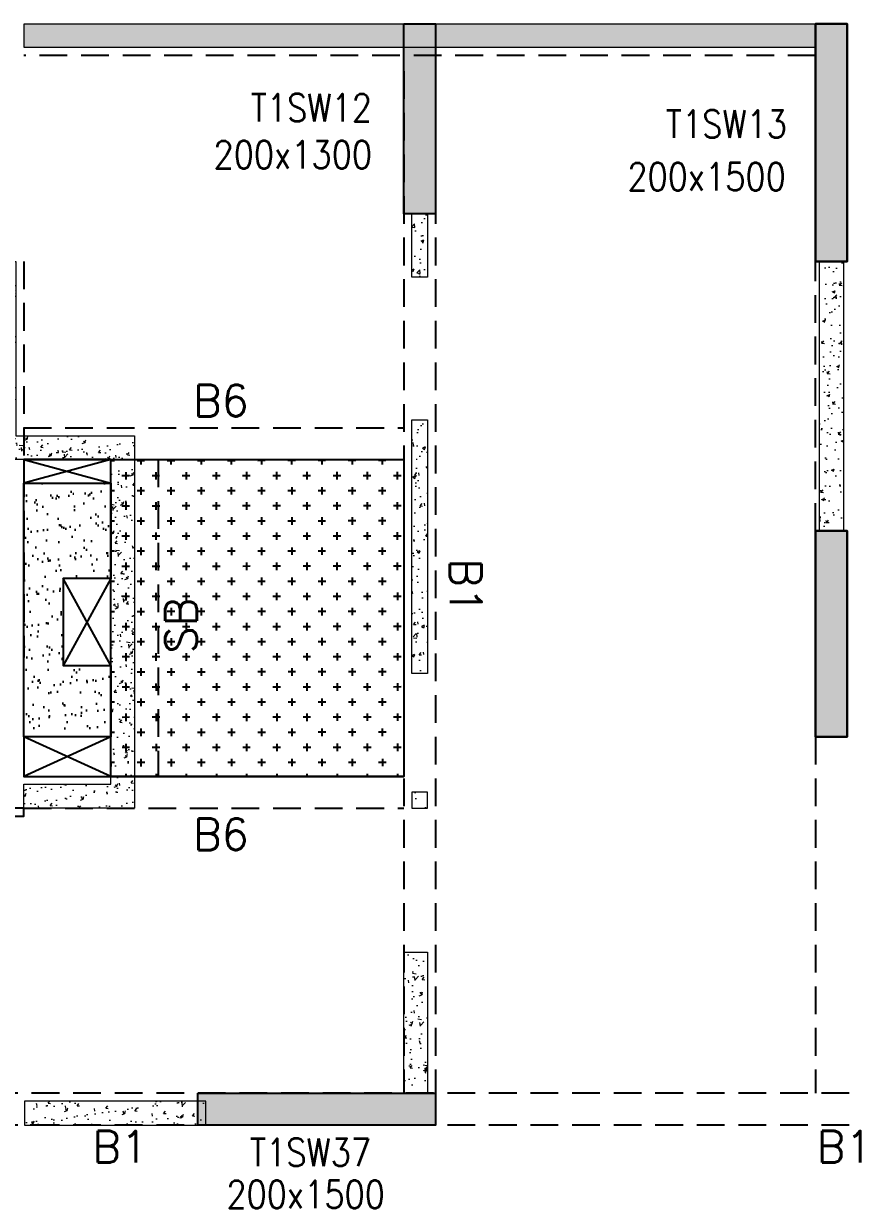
# Model space of a CAD drawing. Header units: millimetres. Extents: x 1078357 to 2594950, y -4969473 to -4636555.
# Drawn here: x 1381976 to 1387176, y -4664285 to -4656810 of the extents above; entities that cross this region are included whole.
import ezdxf

# ---------------------------------------------------------------- set-up
doc = ezdxf.new("R2010")
doc.units = ezdxf.units.MM
doc.linetypes.add('CONTINOUS', pattern=[0])
doc.linetypes.add('HIDDEN', pattern=[0.375, 0.25, -0.125])
for name, color, linetype, lineweight in [('A-_ANOTDIMA_D-', 6, 'Continuous', 13), ('COL. NO.', 30, 'Continuous', 25), ('COL. SIZE', 7, 'Continuous', 25), ('HATCH', 8, 'Continuous', 30), ('S-NON STR RCC WALL', 8, 'Continuous', 0)]:
    doc.layers.add(name, color=color, linetype=linetype, lineweight=lineweight)
for name, color, linetype in [('B-200x325', 201, 'HIDDEN'), ('B-200x650', 241, 'HIDDEN'), ('B-300xSLAB THK.', 151, 'Continuous'), ('BK1-200x650', 241, 'HIDDEN'), ('DROP SLAB', 8, 'Continuous'), ('S-COLUMN_SHEAR WALL', 1, 'Continuous'), ('SLAB FOLD', 8, 'Continuous')]:
    doc.layers.add(name, color=color, linetype=linetype)
doc.styles.add('ROMANS', font='romans.shx', dxfattribs={"width": 0.85})

# ---------------------------------------------------------------- blocks, each defined once
blk = doc.blocks.new('G$CD63B60BD')
at = {"layer": 'COL. NO.', "linetype": 'Continuous', "style": 'ROMANS', "width": 0.85}
for s, p in [('T1SW12', (27733.3, 15281.9, -320.4)), ('T1SW13', (30354.1, 15179.3, -320.4)), ('T1SW37', (27728.1, 8690, -320.4))]:
    blk.add_text(s, height=175, dxfattribs=at).set_placement(p)
at = {"layer": 'COL. SIZE', "linetype": 'Continuous', "style": 'ROMANS', "width": 0.85}
for s, p in [('200x1300', (27498.6, 14986.7, -320.4)), ('200x1500', (30111.3, 14847.6, -320.4)), ('200x1500', (27579.8, 8424.4, -320.4))]:
    blk.add_text(s, height=175, dxfattribs=at).set_placement(p)

msp = doc.modelspace()

# ---------------------------------------------------------------- hatches: boundary and pattern name
at = {"layer": 'DROP SLAB'}
h = msp.add_hatch(dxfattribs=at)
h.set_pattern_fill('CROSS', color=8, scale=15, angle=179.96921)
h.set_pattern_definition([(180.03079016, (-1908740.52, 9380896.72), (-95.1987999, -95.3011726), [47.625, -142.875]), (270.03079016, (-1908764.35, 9380920.52), (95.3011726, -95.1987999), [47.625, -142.875])])
h.paths.add_polyline_path([(1382526.2, -4659559.9), (1384376.2, -4659559.9), (1384376.2, -4661559.7), (1382526.2, -4661559.7)])
at = {"layer": 'HATCH'}
h = msp.add_hatch(dxfattribs=at)
h.set_pattern_fill('AR-SAND', color=8, scale=3, angle=179.97015)
h.set_pattern_definition([(37.47015413, (-3652906.61, 18698798.86), (-4.72361136, 146.8264517), [0, -115.824, 0, -129.54, 0, -123.825]), (7.4701541, (-3652906.61, 18698798.86), (134.9689868, 214.9772528), [0, -62.484, 0, -104.394, 0, -40.005]), (327.4701541, (-3653000.34, 18698798.9), (237.2979035, 0.3075449), [0, -38.1, 0, -137.16, 0, -179.07]), (317.4701541, (-3653000.34, 18698798.9), (229.1017424, 66.759465), [0, -19.05, 0, -89.916, 0, -102.87])])
h.paths.add_polyline_path([(1381976.3, -4659709.8), (1382526.3, -4659709.8), (1382526.3, -4660309.8), (1382226.4, -4660309.8), (1382226.4, -4660859.8), (1382526.3, -4660859.7), (1382526.3, -4661309.8), (1381976.4, -4661309.8)])
at = {"layer": 'S-COLUMN_SHEAR WALL', "lineweight": 25}
h = msp.add_hatch(color=1, dxfattribs=at)
h.dxf.hatch_style = 1
h.paths.add_polyline_path([(1384376.3, -4658009.8), (1384576.3, -4658009.8), (1384576.3, -4656809.7), (1384376.3, -4656809.7)])
at = {"layer": 'S-COLUMN_SHEAR WALL', "lineweight": 25, "extrusion": (1.00316e-06, 1.91639e-11, 1)}
h = msp.add_hatch(color=1, dxfattribs=at)
h.dxf.hatch_style = 1
h.paths.add_polyline_path([(1387176.3, -4656809.7), (1386976.3, -4656809.7), (1386976.3, -4658309.7), (1387176.3, -4658309.7)])
at = {"layer": 'S-COLUMN_SHEAR WALL', "lineweight": 25, "extrusion": (-1.00316e-06, 2.11765e-11, 1)}
h = msp.add_hatch(color=1, dxfattribs=at)
h.dxf.hatch_style = 1
h.paths.add_polyline_path([(1386976.3, -4656809.7), (1387176.3, -4656809.7), (1387176.3, -4658309.7), (1386976.3, -4658309.7)])
at = {"layer": 'S-COLUMN_SHEAR WALL', "lineweight": 25, "extrusion": (1.00316e-06, 1.91639e-11, 1)}
h = msp.add_hatch(color=1, dxfattribs=at)
h.dxf.hatch_style = 1
h.paths.add_polyline_path([(1387176.3, -4661309.7), (1386976.3, -4661309.7), (1386976.3, -4660009.7), (1387176.3, -4660009.7)])
at = {"layer": 'S-COLUMN_SHEAR WALL', "lineweight": 25, "extrusion": (-1.00316e-06, 2.11765e-11, 1)}
h = msp.add_hatch(color=1, dxfattribs=at)
h.dxf.hatch_style = 1
h.paths.add_polyline_path([(1386976.3, -4661309.7), (1387176.3, -4661309.7), (1387176.3, -4660009.7), (1386976.3, -4660009.7)])
at = {"layer": 'S-COLUMN_SHEAR WALL', "lineweight": 25}
h = msp.add_hatch(color=1, dxfattribs=at)
h.dxf.hatch_style = 1
h.paths.add_polyline_path([(1383076.3, -4663559.7), (1384576.3, -4663559.7), (1384576.3, -4663759.7), (1383076.3, -4663759.7)])
at = {"layer": 'S-NON STR RCC WALL'}
h = msp.add_hatch(dxfattribs=at)
h.set_pattern_fill('AR-CONC', color=256, angle=180)
h.set_pattern_definition([(50, (-6080943.95, 28118829.64), (182.184669, -15.93908554), [19.05, -209.55]), (355, (-6080943.95, 28118829.64), (-35.2434214, 191.0568452), [15.24, -167.6405842]), (100.4514447, (-6080928.76, 28118828.32), (146.9412471, 175.1177519), [16.1900088, -178.0902446]), (46.1842, (-6080943.95, 28118880.44), (271.0790409, -42.042328), [28.575, -314.325]), (96.6355576, (-6080921.36, 28118876.94), (237.404134, 247.4261246), [24.2850231, -267.1356082]), (351.1841512, (-6080943.95, 28118880.44), (237.404134, 247.4261246), [22.859967, -251.459732]), (21, (-6080918.55, 28118867.74), (151.6143913, -102.2651982), [19.05, -209.55]), (326, (-6080918.55, 28118867.74), (61.8020283, 184.1879661), [15.24, -167.64]), (71.451445, (-6080905.91, 28118859.22), (213.4164193, 81.9227689), [16.1900088, -178.0899376]), (37.5, (-6080943.946, 28118829.644), (3.08860325, 84.55503887), [0, -165.608, 0, -170.18, 0, -168.275]), (7.5, (-6080943.95, 28118829.64), (66.8196625, 100.18057482), [0, -97.028, 0, -161.798, 0, -64.135]), (327.5, (-6081000.59, 28118829.644), (135.59059517, -5.72874399), [0, -63.5, 0, -198.12, 0, -262.89]), (317.5, (-6081025.99, 28118829.64), (148.1291814, 25.42649103), [0, -82.55, 0, -131.572, 0, -186.69])])
h.paths.add_polyline_path([(1381979.4, -4656809.7), (1386976.5, -4656809.7), (1386976.5, -4656959.7), (1381979.4, -4656959.7)])
h = msp.add_hatch(dxfattribs=at)
h.set_pattern_fill('AR-CONC', color=256, angle=180)
h.set_pattern_definition([(50, (1384489.5, -4569469.7), (182.18467, -15.93909), [19.05, -209.55]), (355, (1384489.5, -4569469.7), (-35.24342, 191.05685), [15.24, -167.6406]), (100.45144, (1384504.69, -4569471.03), (146.94125, 175.11775), [16.19, -178.09024]), (46.1842, (1384489.5, -4569418.9), (271.07904, -42.0423), [28.575, -314.325]), (96.63556, (1384512.1, -4569422.4), (237.4041, 247.4261), [24.285, -267.1356]), (351.18415, (1384489.5, -4569418.9), (237.4041, 247.4261), [22.86, -251.4597]), (21, (1384514.9, -4569431.6), (151.6144, -102.2652), [19.05, -209.55]), (326, (1384514.9, -4569431.6), (61.80203, 184.18797), [15.24, -167.64]), (71.45144, (1384527.54, -4569440.13), (213.41642, 81.92277), [16.19, -178.08994]), (37.5, (1384489.505, -4569469.704), (3.088603, 84.55504), [0, -165.608, 0, -170.18, 0, -168.275]), (7.5, (1384489.51, -4569469.7), (66.81966, 100.180575), [0, -97.028, 0, -161.798, 0, -64.135]), (327.5, (1384432.863, -4569469.704), (135.590595, -5.728744), [0, -63.5, 0, -198.12, 0, -262.89]), (317.5, (1384407.46, -4569469.7), (148.12918, 25.42649), [0, -82.55, 0, -131.572, 0, -186.69])])
h.paths.add_polyline_path([(1384426.5, -4658009.7), (1384526.5, -4658009.7), (1384526.5, -4658409.7), (1384426.5, -4658409.7)])
h = msp.add_hatch(dxfattribs=at)
h.set_pattern_fill('AR-CONC', color=256, angle=180)
h.set_pattern_definition([(50, (-4983719.23, 23434810.46), (182.184669, -15.9390855), [19.05, -209.55]), (355, (-4983719.23, 23434810.46), (-35.2434214, 191.0568452), [15.24, -167.6405842]), (100.4514447, (-4983704.05, 23434809.13), (146.9412471, 175.1177519), [16.1900088, -178.0902446]), (46.1842, (-4983719.23, 23434861.26), (271.0790409, -42.042328), [28.575, -314.325]), (96.6355576, (-4983696.64, 23434857.75), (237.404134, 247.4261246), [24.2850231, -267.1356082]), (351.1841512, (-4983719.23, 23434861.26), (237.404134, 247.4261246), [22.859967, -251.459732]), (21, (-4983693.83, 23434848.56), (151.6143913, -102.2651982), [19.05, -209.55]), (326, (-4983693.83, 23434848.56), (61.8020283, 184.1879661), [15.24, -167.64]), (71.451445, (-4983681.2, 23434840.03), (213.4164193, 81.9227689), [16.1900088, -178.0899376]), (37.5, (-4983719.23, 23434810.456), (3.08860325, 84.55503887), [0, -165.608, 0, -170.18, 0, -168.275]), (7.5, (-4983719.23, 23434810.46), (66.8196625, 100.18057482), [0, -97.028, 0, -161.798, 0, -64.135]), (327.5, (-4983775.87, 23434810.456), (135.59059517, -5.728744), [0, -63.5, 0, -198.12, 0, -262.89]), (317.5, (-4983801.27, 23434810.46), (148.1291814, 25.42649103), [0, -82.55, 0, -131.572, 0, -186.69])])
h.paths.add_polyline_path([(1382676.5, -4659409.7), (1382676.5, -4661759.7), (1381976.5, -4661759.7), (1381976.5, -4661609.7), (1382526.5, -4661609.7), (1382526.5, -4659559.7), (1381776.5, -4659559.7), (1381776.5, -4658309.7), (1381926.5, -4658309.7), (1381926.5, -4659409.7)])
at = {"layer": 'S-NON STR RCC WALL', "ltscale": 700}
h = msp.add_hatch(dxfattribs=at)
h.set_pattern_fill('AR-CONC', color=256)
h.set_pattern_definition([(50, (253885.15, 114833.06), (182.184669, -15.9390855), [19.05, -209.55]), (355, (253885.15, 114833.06), (-35.2434214, 191.056845), [15.24, -167.640584]), (100.4514447, (253900.33, 114831.73), (146.941247, 175.117752), [16.190009, -178.0902446]), (46.1842, (253885.15, 114883.86), (271.079041, -42.042328), [28.575, -314.325]), (96.6355576, (253907.74, 114880.35), (237.404134, 247.426125), [24.285023, -267.135608]), (351.184151, (253885.15, 114883.86), (237.404134, 247.426125), [22.859967, -251.459732]), (21, (253910.55, 114871.16), (151.6143913, -102.265198), [19.05, -209.55]), (326, (253910.55, 114871.16), (61.802028, 184.187966), [15.24, -167.64]), (71.451445, (253923.19, 114862.64), (213.416419, 81.922769), [16.190009, -178.0899376]), (37.5, (253885.15, 114833.06), (3.08860325, 84.5550389), [0, -165.608, 0, -170.18, 0, -168.275]), (7.5, (253885.15, 114833.06), (66.8196625, 100.1805748), [0, -97.028, 0, -161.798, 0, -64.135]), (327.5, (253828.51, 114833.06), (135.5905952, -5.728744), [0, -63.5, 0, -198.12, 0, -262.89]), (317.5, (253803.11, 114833.06), (148.1291814, 25.426491), [0, -82.55, 0, -131.572, 0, -186.69])])
h.paths.add_polyline_path([(1387001.5, -4658309.7), (1387151.5, -4658309.7), (1387151.5, -4660009.7), (1387001.5, -4660009.7)])
at = {"layer": 'S-NON STR RCC WALL'}
h = msp.add_hatch(dxfattribs=at)
h.set_pattern_fill('AR-CONC', color=256, angle=180)
h.set_pattern_definition([(50, (2481714.22, -9253488.89), (182.184669, -15.9390855), [19.05, -209.55]), (355, (2481714.22, -9253488.9), (-35.2434214, 191.056845), [15.24, -167.640584]), (100.4514447, (2481729.4, -9253490.22), (146.941247, 175.117752), [16.190009, -178.0902446]), (46.1842, (2481714.22, -9253438.1), (271.079041, -42.042328), [28.575, -314.325]), (96.6355576, (2481736.8, -9253441.6), (237.404134, 247.426125), [24.285023, -267.135608]), (351.184151, (2481714.22, -9253438.1), (237.404134, 247.426125), [22.859967, -251.459732]), (21, (2481739.62, -9253450.79), (151.6143913, -102.265198), [19.05, -209.55]), (326, (2481739.62, -9253450.8), (61.802028, 184.187966), [15.24, -167.64]), (71.451445, (2481752.26, -9253459.31), (213.416419, 81.922769), [16.190009, -178.0899376]), (37.5, (2481714.22, -9253488.89), (3.08860325, 84.5550389), [0, -165.608, 0, -170.18, 0, -168.275]), (7.5, (2481714.22, -9253488.89), (66.8196625, 100.1805748), [0, -97.028, 0, -161.798, 0, -64.135]), (327.5, (2481657.58, -9253488.89), (135.5905952, -5.728744), [0, -63.5, 0, -198.12, 0, -262.89]), (317.5, (2481632.18, -9253488.89), (148.1291814, 25.426491), [0, -82.55, 0, -131.572, 0, -186.69])])
h.paths.add_polyline_path([(1384426.5, -4659309.7), (1384526.5, -4659309.7), (1384526.5, -4660909.7), (1384426.5, -4660909.7)])
h = msp.add_hatch(dxfattribs=at)
h.set_pattern_fill('AR-CONC', color=256, angle=180)
h.set_pattern_definition([(50, (2481701, -9254853.56), (182.184669, -15.9390855), [19.05, -209.55]), (355, (2481701, -9254853.56), (-35.2434214, 191.056845), [15.24, -167.640584]), (100.4514447, (2481716.19, -9254854.88), (146.941247, 175.117752), [16.190009, -178.0902446]), (46.1842, (2481701, -9254802.76), (271.079041, -42.042328), [28.575, -314.325]), (96.6355576, (2481723.6, -9254806.26), (237.404134, 247.426125), [24.285023, -267.135608]), (351.184151, (2481701, -9254802.76), (237.404134, 247.426125), [22.859967, -251.459732]), (21, (2481726.4, -9254815.46), (151.6143913, -102.265198), [19.05, -209.55]), (326, (2481726.4, -9254815.46), (61.802028, 184.187966), [15.24, -167.64]), (71.451445, (2481739.04, -9254823.98), (213.416419, 81.922769), [16.190009, -178.0899376]), (37.5, (2481701.01, -9254853.555), (3.08860325, 84.5550389), [0, -165.608, 0, -170.18, 0, -168.275]), (7.5, (2481701.01, -9254853.555), (66.8196625, 100.1805748), [0, -97.028, 0, -161.798, 0, -64.135]), (327.5, (2481644.365, -9254853.555), (135.5905952, -5.728744), [0, -63.5, 0, -198.12, 0, -262.89]), (317.5, (2481618.97, -9254853.56), (148.1291814, 25.426491), [0, -82.55, 0, -131.572, 0, -186.69])])
h.paths.add_polyline_path([(1384426.5, -4661759.7), (1384526.5, -4661759.7), (1384526.5, -4661659.7), (1384426.5, -4661659.7)])
h = msp.add_hatch(dxfattribs=at)
h.set_pattern_fill('AR-CONC', color=256, angle=180)
h.set_pattern_definition([(50, (-6067158.7, 28118829.64), (182.184669, -15.93908554), [19.05, -209.55]), (355, (-6067158.7, 28118829.64), (-35.2434214, 191.0568452), [15.24, -167.6405842]), (100.4514447, (-6067143.52, 28118828.3), (146.9412471, 175.1177519), [16.1900088, -178.0902446]), (46.1842, (-6067158.7, 28118880.44), (271.0790409, -42.042328), [28.575, -314.325]), (96.6355576, (-6067136.1, 28118876.93), (237.404134, 247.4261246), [24.2850231, -267.1356082]), (351.1841512, (-6067158.7, 28118880.44), (237.404134, 247.4261246), [22.859967, -251.459732]), (21, (-6067133.3, 28118867.74), (151.6143913, -102.2651982), [19.05, -209.55]), (326, (-6067133.3, 28118867.74), (61.8020283, 184.1879661), [15.24, -167.64]), (71.451445, (-6067120.66, 28118859.21), (213.4164193, 81.9227689), [16.1900088, -178.0899376]), (37.5, (-6067158.7, 28118829.636), (3.08860325, 84.55503887), [0, -165.608, 0, -170.18, 0, -168.275]), (7.5, (-6067158.7, 28118829.64), (66.8196625, 100.18057482), [0, -97.028, 0, -161.798, 0, -64.135]), (327.5, (-6067215.34, 28118829.636), (135.59059517, -5.72874399), [0, -63.5, 0, -198.12, 0, -262.89]), (317.5, (-6067240.74, 28118829.64), (148.1291814, 25.42649103), [0, -82.55, 0, -131.572, 0, -186.69])])
h.paths.add_polyline_path([(1384376.5, -4662669.7), (1384526.5, -4662669.7), (1384526.5, -4663559.6), (1384376.5, -4663559.6)])
h = msp.add_hatch(dxfattribs=at)
h.set_pattern_fill('AR-CONC', color=256)
h.set_pattern_definition([(50, (-4983719.23, 23434810.46), (182.184669, -15.9390855), [19.05, -209.55]), (355, (-4983719.23, 23434810.46), (-35.2434214, 191.0568452), [15.24, -167.6405842]), (100.4514447, (-4983704.05, 23434809.13), (146.9412471, 175.1177519), [16.1900088, -178.0902446]), (46.1842, (-4983719.23, 23434861.26), (271.0790409, -42.042328), [28.575, -314.325]), (96.6355576, (-4983696.64, 23434857.75), (237.404134, 247.4261246), [24.2850231, -267.1356082]), (351.1841512, (-4983719.23, 23434861.26), (237.404134, 247.4261246), [22.859967, -251.459732]), (21, (-4983693.83, 23434848.56), (151.6143913, -102.2651982), [19.05, -209.55]), (326, (-4983693.83, 23434848.56), (61.8020283, 184.1879661), [15.24, -167.64]), (71.451445, (-4983681.2, 23434840.03), (213.4164193, 81.9227689), [16.1900088, -178.0899376]), (37.5, (-4983719.23, 23434810.456), (3.08860325, 84.55503887), [0, -165.608, 0, -170.18, 0, -168.275]), (7.5, (-4983719.23, 23434810.46), (66.8196625, 100.18057482), [0, -97.028, 0, -161.798, 0, -64.135]), (327.5, (-4983775.87, 23434810.456), (135.59059517, -5.728744), [0, -63.5, 0, -198.12, 0, -262.89]), (317.5, (-4983801.27, 23434810.46), (148.1291814, 25.42649103), [0, -82.55, 0, -131.572, 0, -186.69])])
h.paths.add_polyline_path([(1383126.5, -4663609.7), (1381982, -4663609.7), (1381982, -4663759.7), (1383126.5, -4663759.7)])

# ---------------------------------------------------------------- linework, layer by layer
at = {"layer": 'B-200x325', "ltscale": 700}
for p, q in [((1381976.2, -4659359.9, 0), (1384376.2, -4659360, 0)), ((1381976.3, -4661759.7, 0), (1384376.1, -4661759.7, 0))]:
    msp.add_line(p, q, dxfattribs=at)
at = {"layer": 'B-200x325', "linetype": 'Continuous', "ltscale": 700}
for p, q in [((1381976.2, -4659559.9, 0), (1384376.2, -4659560, 0)), ((1381976.3, -4661559.7, 0), (1384376.1, -4661559.7, 0))]:
    msp.add_line(p, q, dxfattribs=at)
at = {"layer": 'B-200x650', "linetype": 'HIDDEN', "ltscale": 700}
for p, q in [((1386976.5, -4657009.7, 0), (1381976.5, -4657009.7, 0)), ((1384376.5, -4657109.7, 0), (1384376.5, -4663559.6, 0)), ((1384576.5, -4657109.7, 0), (1384576.5, -4663559.6, 0)), ((1381976.5, -4658309.7, 0), (1381976.5, -4660809.7, 0)), ((1386976.5, -4660009.7, 0), (1386976.5, -4658309.7, 0)), ((1386976.5, -4661309.7, 0), (1386976.5, -4663559.6, 0)), ((1392176.5, -4663559.6, 0), (1381319.8, -4663559.6, 0)), ((1392176.5, -4663759.6, 0), (1381319.8, -4663759.6, 0))]:
    msp.add_line(p, q, dxfattribs=at)
at = {"layer": 'B-300xSLAB THK.', "linetype": 'HIDDEN', "ltscale": 700}
for p, q in [((1382525, -4659560.2, 0), (1382525, -4661560, 0)), ((1382825, -4659560.2, 0), (1382825, -4661560, 0))]:
    msp.add_line(p, q, dxfattribs=at)
at = {"layer": 'BK1-200x650', "linetype": 'Continuous', "ltscale": 700, "elevation": 0}
msp.add_lwpolyline([(1381976.5, -4661759.7), (1381776.5, -4661759.7), (1381776.5, -4661809.9), (1381976.5, -4661809.9)], close=True, dxfattribs=at)
at = {"layer": 'DROP SLAB', "color": 3, "linetype": 'CONTINOUS', "ltscale": 500}
for p, q in [((1381976.4, -4659559.8, 0), (1382526.4, -4659709.8, 0)), ((1382525.5, -4659560, 0), (1381976.4, -4659709.8, 0)), ((1382526.4, -4660309.8, 0), (1382226.4, -4660859.8, 0)), ((1382526.4, -4660859.8, 0), (1382226.4, -4660309.8, 0)), ((1382526.4, -4661559.8, 0), (1381976.4, -4661309.8, 0)), ((1382526.4, -4661309.8, 0), (1381976.5, -4661559.8, 0))]:
    msp.add_line(p, q, dxfattribs=at)
at = {"layer": 'DROP SLAB', "color": 3, "linetype": 'CONTINOUS', "ltscale": 500, "elevation": 0}
for points in [[(1382526.4, -4659560), (1381976.4, -4659560), (1381976.4, -4659709.8), (1382526.4, -4659709.8)], [(1382526.2, -4659559.9), (1384376.2, -4659559.9), (1384376.2, -4661559.7), (1382526.2, -4661559.7)], [(1382526.4, -4660309.8), (1382226.4, -4660309.8), (1382226.4, -4660859.8), (1382526.4, -4660859.8)], [(1382526.4, -4661309.8), (1381976.5, -4661309.8), (1381976.5, -4661559.8), (1382526.4, -4661559.8)]]:
    msp.add_lwpolyline(points, close=True, dxfattribs=at)
at = {"layer": 'S-COLUMN_SHEAR WALL', "color": 1, "lineweight": 25, "elevation": 0}
for points in [[(1384376.3, -4656809.7), (1384576.3, -4656809.7), (1384576.3, -4658009.8), (1384376.3, -4658009.8)], [(1383076.3, -4663559.7), (1384576.3, -4663559.7), (1384576.3, -4663759.7), (1383076.3, -4663759.7)]]:
    msp.add_lwpolyline(points, close=True, dxfattribs=at)
at = {"layer": 'S-COLUMN_SHEAR WALL', "color": 1, "lineweight": 25, "extrusion": (1.00316e-06, 1.91639e-11, 1), "elevation": 1.4}
for points in [[(1387176.3, -4656809.7), (1386976.3, -4656809.7), (1386976.3, -4658309.7), (1387176.3, -4658309.7)], [(1387176.3, -4661309.7), (1386976.3, -4661309.7), (1386976.3, -4660009.7), (1387176.3, -4660009.7)]]:
    msp.add_lwpolyline(points, close=True, dxfattribs=at)
at = {"layer": 'S-COLUMN_SHEAR WALL', "color": 1, "lineweight": 25, "extrusion": (-1.00316e-06, 2.11765e-11, 1), "elevation": -1.4}
for points in [[(1386976.3, -4656809.7), (1387176.3, -4656809.7), (1387176.3, -4658309.7), (1386976.3, -4658309.7)], [(1386976.3, -4661309.7), (1387176.3, -4661309.7), (1387176.3, -4660009.7), (1386976.3, -4660009.7)]]:
    msp.add_lwpolyline(points, close=True, dxfattribs=at)
at = {"layer": 'S-NON STR RCC WALL', "elevation": 0}
for points in [[(1381979.4, -4656809.7), (1386976.5, -4656809.7), (1386976.5, -4656959.7), (1381979.4, -4656959.7)], [(1384426.5, -4658009.7), (1384526.5, -4658009.7), (1384526.5, -4658409.7), (1384426.5, -4658409.7)], [(1382676.5, -4659409.7), (1382676.5, -4661759.7), (1381976.5, -4661759.7), (1381976.5, -4661609.7), (1382526.5, -4661609.7), (1382526.5, -4659559.7), (1381776.5, -4659559.7), (1381776.5, -4658309.7), (1381926.5, -4658309.7), (1381926.5, -4659409.7)]]:
    msp.add_lwpolyline(points, close=True, dxfattribs=at)
at = {"layer": 'S-NON STR RCC WALL', "ltscale": 700, "elevation": 0}
for points in [[(1387001.5, -4658309.7), (1387151.5, -4658309.7), (1387151.5, -4660009.7), (1387001.5, -4660009.7)], [(1384426.5, -4659309.7), (1384526.5, -4659309.7), (1384526.5, -4660909.7), (1384426.5, -4660909.7)], [(1384426.5, -4661759.7), (1384526.5, -4661759.7), (1384526.5, -4661659.7), (1384426.5, -4661659.7)], [(1384376.5, -4662669.7), (1384526.5, -4662669.7), (1384526.5, -4663559.6), (1384376.5, -4663559.6)], [(1383126.5, -4663609.7), (1381982, -4663609.7), (1381982, -4663759.7), (1383126.5, -4663759.7)]]:
    msp.add_lwpolyline(points, close=True, dxfattribs=at)
at = {"layer": 'SLAB FOLD', "color": 8, "ltscale": 1000, "elevation": 0}
msp.add_lwpolyline([(1381976.3, -4659709.8), (1382526.3, -4659709.8), (1382526.3, -4660309.8), (1382226.4, -4660309.8), (1382226.4, -4660859.8), (1382526.3, -4660859.7), (1382526.3, -4661309.8), (1381976.4, -4661309.8), (1381976.3, -4659709.8)], dxfattribs=at)

# ---------------------------------------------------------------- block references
at = {"layer": 'A-_ANOTDIMA_D-', "color": 2, "ltscale": 700}
msp.add_blockref('G$CD63B60BD', (1355676.2, -4672709.7, 0), dxfattribs=at)

# ---------------------------------------------------------------- texts
at = {"layer": 'B-200x325', "linetype": 'Continuous', "ltscale": 700, "style": 'ROMANS'}
for p in [(1383045.7, -4659287.8, -2.7), (1383045.7, -4662025, -2.7)]:
    msp.add_text('B6', height=200, rotation=359.99866, dxfattribs=at).set_placement(p)
at = {"layer": 'B-200x650', "linetype": 'HIDDEN', "ltscale": 500, "style": 'ROMANS'}
for rotation, p in [(269.99906, (1384666.9, -4660184.7, -2.7)), (359.99906, (1382409.4, -4663996.9, -2.7)), (359.99906, (1386984, -4663996.8, -2.7))]:
    msp.add_text('B1', height=200, rotation=rotation, dxfattribs=at).set_placement(p)
at = {"layer": 'B-300xSLAB THK.', "linetype": 'Continuous', "ltscale": 700, "style": 'ROMANS'}
msp.add_text('SB', height=200, rotation=90.00094, dxfattribs=at).set_placement((1383069.7, -4660784.3, -2.7))

doc.saveas('drawing.dxf')
